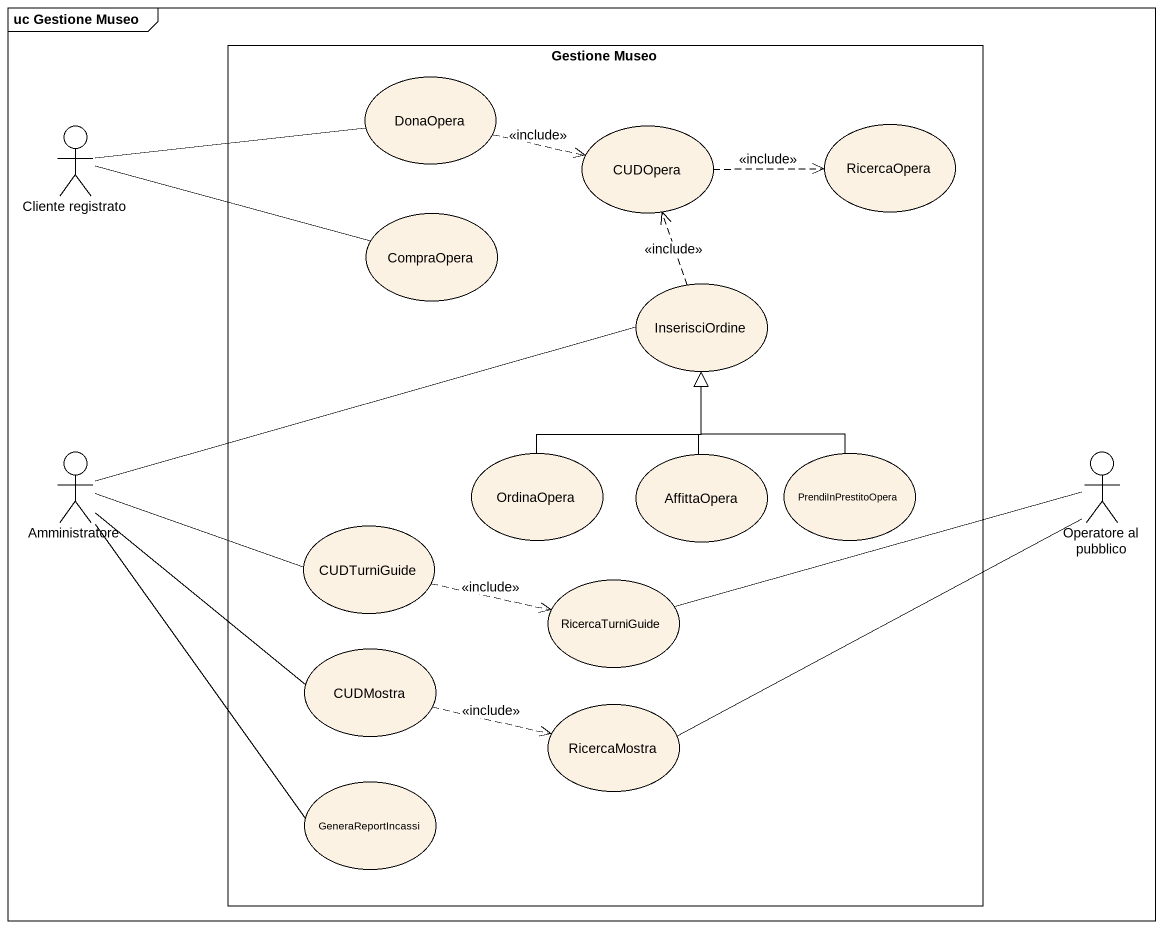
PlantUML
@startuml
mainframe uc Gestione Museo
rectangle "Gestione Museo" as Gestione_Museo {
  usecase DonaOpera
  usecase CUDOpera
  usecase RicercaOpera
  usecase CompraOpera
  usecase InserisciOrdine
  usecase OrdinaOpera
  usecase AffittaOpera
  usecase PrendiInPrestitoOpera
  usecase CUDTurniGuide
  usecase RicercaTurniGuide
  usecase CUDMostra
  usecase RicercaMostra
  usecase GeneraReportIncassi
}
actor "Cliente registrato" as Cliente_registrato
actor Amministratore
actor "Operatore al pubblico" as Operatore_al_pubblico
DonaOpera .right.> CUDOpera : <<include>>
Cliente_registrato -right- DonaOpera
Cliente_registrato -right- CompraOpera
CUDOpera .right.> RicercaOpera : <<include>>
InserisciOrdine .up.> CUDOpera : <<include>>
Amministratore -right- InserisciOrdine
Amministratore -right- CUDTurniGuide
Amministratore -- CUDMostra
Amministratore -- GeneraReportIncassi
OrdinaOpera -up-|> InserisciOrdine
AffittaOpera -up-|> InserisciOrdine
PrendiInPrestitoOpera -up-|> InserisciOrdine
Operatore_al_pubblico -left- RicercaTurniGuide
Operatore_al_pubblico -left- RicercaMostra
CUDTurniGuide .right.> RicercaTurniGuide : <<include>>
CUDMostra .right.> RicercaMostra : <<include>>
@enduml
